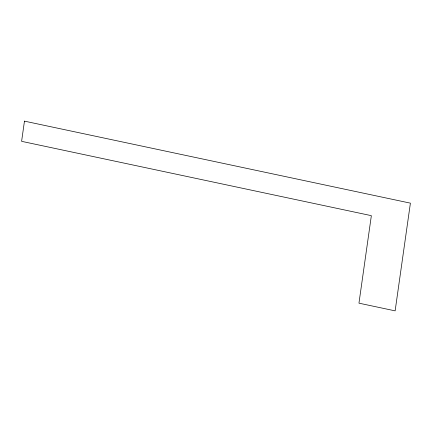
<?xml version="1.0" encoding="UTF-8"?>
<svg xmlns="http://www.w3.org/2000/svg" width="432" height="432" viewBox="0 0 432 432"><rect width="100%" height="100%" fill="white"/><g stroke="black" fill="none" stroke-linecap="round" stroke-linejoin="round"><path stroke-width="0.65" d="M24.462 121.138L21.6 141.334L371.358 215.66L358.954 303.172L395.134 310.862L410.4 203.148L24.462 121.138"/></g></svg>
